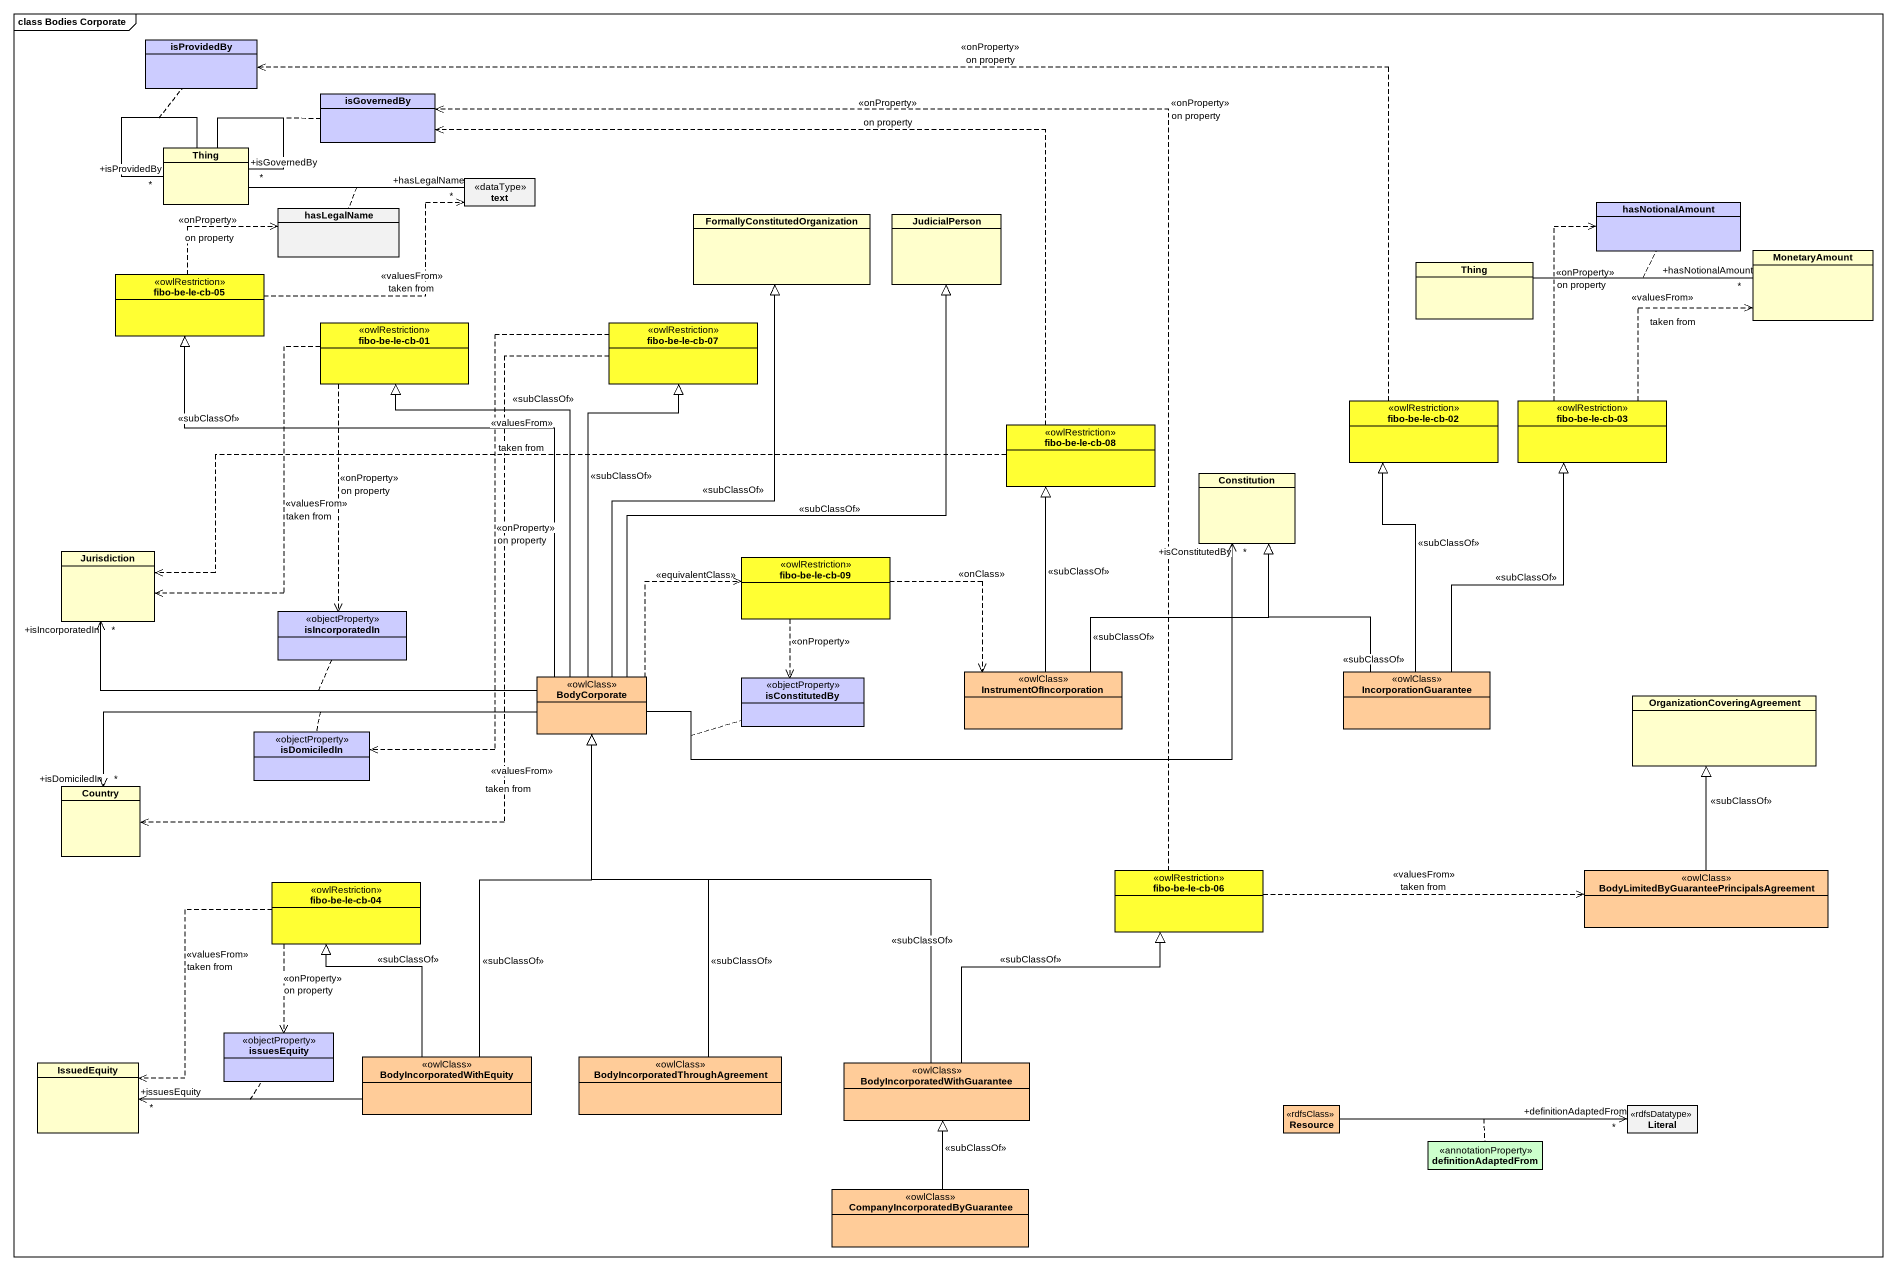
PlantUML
@startuml
mainframe class Bodies Corporate
hide circle
hide empty members
class isProvidedBy #CCCCFF
class isGovernedBy #CCCCFF
class Thing #FFFFCC
class text <<dataType>>
class hasLegalName
class "FormallyConstitutedOrganization" as FormallyConstitutedOrganizat #FFFFCC
class JudicialPerson #FFFFCC
class hasNotionalAmount #CCCCFF
class "fibo-be-le-cb-05" as fibo_be_le_cb_05 <<owlRestriction>> #FFFF33
class "Thing" as Thing_2 #FFFFCC
class MonetaryAmount #FFFFCC
class "fibo-be-le-cb-01" as fibo_be_le_cb_01 <<owlRestriction>> #FFFF33
class "fibo-be-le-cb-07" as fibo_be_le_cb_07 <<owlRestriction>> #FFFF33
class "fibo-be-le-cb-08" as fibo_be_le_cb_08 <<owlRestriction>> #FFFF33
class "fibo-be-le-cb-02" as fibo_be_le_cb_02 <<owlRestriction>> #FFFF33
class "fibo-be-le-cb-03" as fibo_be_le_cb_03 <<owlRestriction>> #FFFF33
class Constitution #FFFFCC
class Jurisdiction #FFFFCC
class "fibo-be-le-cb-09" as fibo_be_le_cb_09 <<owlRestriction>> #FFFF33
class isIncorporatedIn <<objectProperty>> #CCCCFF
class BodyCorporate <<owlClass>> #FFCC99
class isConstitutedBy <<objectProperty>> #CCCCFF
class InstrumentOfIncorporation <<owlClass>> #FFCC99
class IncorporationGuarantee <<owlClass>> #FFCC99
class "OrganizationCoveringAgreement" as OrganizationCoveringAgreemen #FFFFCC
class isDomiciledIn <<objectProperty>> #CCCCFF
class Country #FFFFCC
class "fibo-be-le-cb-04" as fibo_be_le_cb_04 <<owlRestriction>> #FFFF33
class "fibo-be-le-cb-06" as fibo_be_le_cb_06 <<owlRestriction>> #FFFF33
class "BodyLimitedByGuaranteePrincipalsAgreement" as BodyLimitedByGuaranteePrinci <<owlClass>> #FFCC99
class issuesEquity <<objectProperty>> #CCCCFF
class IssuedEquity #FFFFCC
class BodyIncorporatedWithEquity <<owlClass>> #FFCC99
class "BodyIncorporatedThroughAgreement" as BodyIncorporatedThroughAgree <<owlClass>> #FFCC99
class "BodyIncorporatedWithGuarantee" as BodyIncorporatedWithGuarante <<owlClass>> #FFCC99
class Resource <<rdfsClass>> #FFCC99
class Literal <<rdfsDatatype>>
class definitionAdaptedFrom <<annotationProperty>> #CCFFCC
class "CompanyIncorporatedByGuarantee" as CompanyIncorporatedByGuarant <<owlClass>> #FFCC99
Thing -- "+isGovernedBy\n*" Thing
(Thing, Thing) .. isGovernedBy
Thing -- "+isProvidedBy\n*" Thing
(Thing, Thing) .. isProvidedBy
Thing -right- "+hasLegalName\n*" text
(Thing, text) .. hasLegalName
fibo_be_le_cb_05 .right.> text : <<valuesFrom>>\ntaken from
fibo_be_le_cb_05 .right.> hasLegalName : <<onProperty>>\non property
Thing_2 -right- "+hasNotionalAmount\n*" MonetaryAmount
(Thing_2, MonetaryAmount) .. hasNotionalAmount
fibo_be_le_cb_01 ..> Jurisdiction : <<valuesFrom>>\ntaken from
fibo_be_le_cb_01 ..> isIncorporatedIn : <<onProperty>>\non property
fibo_be_le_cb_07 ..> isDomiciledIn : <<onProperty>>\non property
fibo_be_le_cb_07 ..> Country : <<valuesFrom>>\ntaken from
fibo_be_le_cb_08 .left.> isGovernedBy : <<onProperty>>\non property
fibo_be_le_cb_08 .left.> Jurisdiction : <<valuesFrom>>\ntaken from
fibo_be_le_cb_02 .left.> isProvidedBy : <<onProperty>>\non property
fibo_be_le_cb_03 .up.> hasNotionalAmount : <<onProperty>>\non property
fibo_be_le_cb_03 .up.> MonetaryAmount : <<valuesFrom>>\ntaken from
fibo_be_le_cb_09 ..> isConstitutedBy : <<onProperty>>
fibo_be_le_cb_09 .right.> InstrumentOfIncorporation : <<onClass>>
BodyCorporate -up-|> FormallyConstitutedOrganizat : <<subClassOf>>
BodyCorporate -up-|> JudicialPerson : <<subClassOf>>
BodyCorporate -up-|> fibo_be_le_cb_05 : <<subClassOf>>
BodyCorporate -up-|> fibo_be_le_cb_01 : <<subClassOf>>
BodyCorporate -up-|> fibo_be_le_cb_07 : <<subClassOf>>
BodyCorporate -right-> "+isConstitutedBy\n*" Constitution
(BodyCorporate, Constitution) .. isConstitutedBy
BodyCorporate -left-> "+isIncorporatedIn\n*" Jurisdiction
(BodyCorporate, Jurisdiction) .. isIncorporatedIn
BodyCorporate .right.> fibo_be_le_cb_09 : <<equivalentClass>>
BodyCorporate -left-> "+isDomiciledIn\n*" Country
(BodyCorporate, Country) .. isDomiciledIn
InstrumentOfIncorporation -up-|> fibo_be_le_cb_08 : <<subClassOf>>
InstrumentOfIncorporation -up-|> Constitution : <<subClassOf>>
IncorporationGuarantee -up-|> fibo_be_le_cb_02 : <<subClassOf>>
IncorporationGuarantee -up-|> fibo_be_le_cb_03 : <<subClassOf>>
IncorporationGuarantee -up-|> Constitution : <<subClassOf>>
fibo_be_le_cb_04 ..> issuesEquity : <<onProperty>>\non property
fibo_be_le_cb_04 ..> IssuedEquity : <<valuesFrom>>\ntaken from
fibo_be_le_cb_06 .up.> isGovernedBy : <<onProperty>>\non property
fibo_be_le_cb_06 .right.> BodyLimitedByGuaranteePrinci : <<valuesFrom>>\ntaken from
BodyLimitedByGuaranteePrinci -up-|> OrganizationCoveringAgreemen : <<subClassOf>>
BodyIncorporatedWithEquity -up-|> BodyCorporate : <<subClassOf>>
BodyIncorporatedWithEquity -up-|> fibo_be_le_cb_04 : <<subClassOf>>
BodyIncorporatedWithEquity -left-> "+issuesEquity\n*" IssuedEquity
(BodyIncorporatedWithEquity, IssuedEquity) .. issuesEquity
BodyIncorporatedThroughAgree -up-|> BodyCorporate : <<subClassOf>>
BodyIncorporatedWithGuarante -up-|> BodyCorporate : <<subClassOf>>
BodyIncorporatedWithGuarante -up-|> fibo_be_le_cb_06 : <<subClassOf>>
Resource -right-> "+definitionAdaptedFrom\n*" Literal
(Resource, Literal) .. definitionAdaptedFrom
CompanyIncorporatedByGuarant -up-|> BodyIncorporatedWithGuarante : <<subClassOf>>
@enduml
